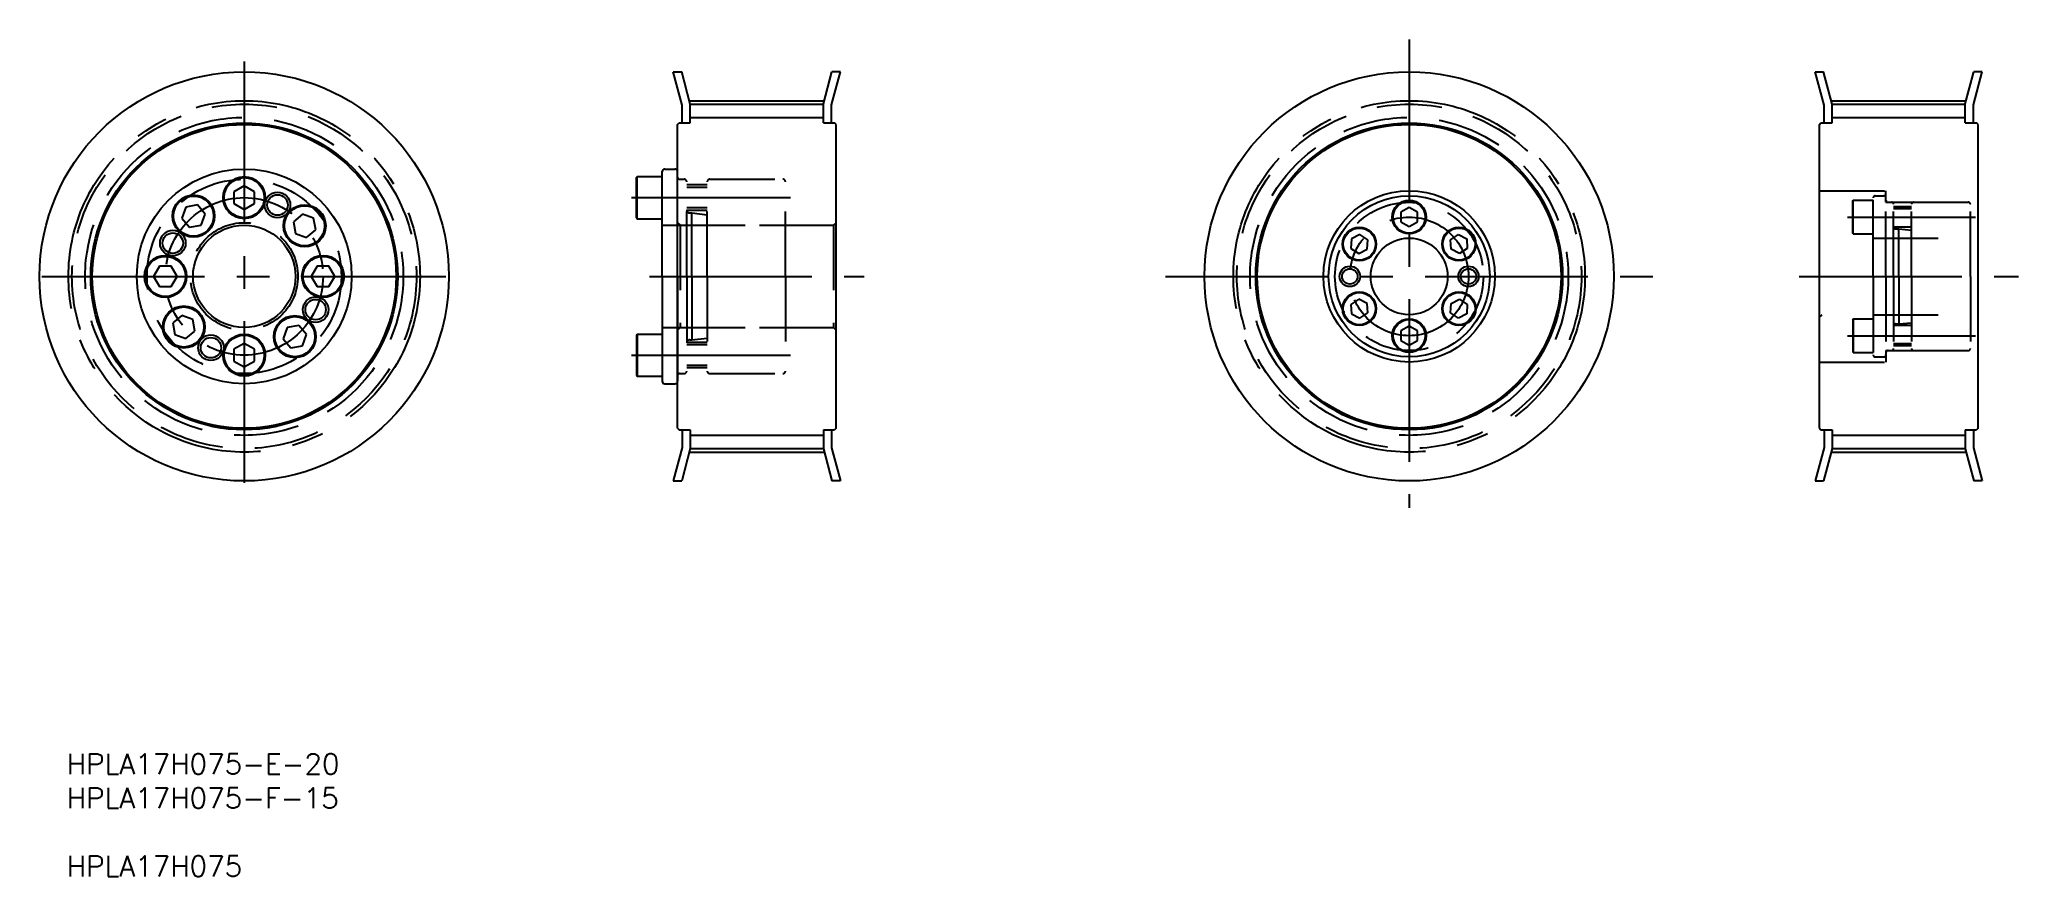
# Model space of a CAD drawing. Extents: x 10 to 397, y -15 to 148.
import ezdxf

# ---------------------------------------------------------------- set-up
doc = ezdxf.new("R2010")
doc.units = 0
doc.linetypes.add('CENTER', pattern=[50.8, 31.75, -6.35, 6.35, -6.35])
doc.linetypes.add('DASHED', pattern=[19.05, 12.7, -6.35])
doc.layers.get('0').update_dxf_attribs({"linetype": 'CONTINUOUS'})
doc.layers.add('CENTER', color=1, linetype='CENTER')
doc.styles.add('MISUMI', font='txt.shx')

# ---------------------------------------------------------------- blocks, each defined once
blk = doc.blocks.new('*U6')
at = {"color": 7, "linetype": 'CONTINUOUS', "style": 'MISUMI'}
for s, p in [('HPLA17H075-E-20', (15.05, 4.8)), ('HPLA17H075-F-15', (15.05, -1.87)), ('HPLA17H075', (15.05, -15.2))]:
    blk.add_text(s, height=4, dxfattribs=at).set_placement(p)

msp = doc.modelspace()

# ---------------------------------------------------------------- linework, layer by layer
at = {"color": 7, "linetype": 'CONTINUOUS'}
for p, q in [((135.33, 135.61), (133.58, 142.14)), ((133.58, 142.14), (135.24, 142.14)), ((136.93, 135.82), (135.24, 142.14)), ((162.93, 135.9), (164.6, 142.14)), ((164.53, 135.69), (166.26, 142.14)), ((166.26, 142.14), (164.6, 142.14)), ((358.54, 135.61), (356.78, 142.14)), ((356.78, 142.14), (358.44, 142.14)), ((360.14, 135.82), (358.44, 142.14)), ((386.14, 135.9), (387.81, 142.14)), ((387.74, 135.69), (389.46, 142.14)), ((389.46, 142.14), (387.81, 142.14)), ((135.33, 132.14), (135.33, 135.61)), ((136.93, 135.82), (162.93, 135.82)), ((136.93, 132.14), (136.93, 135.82)), ((162.93, 132.14), (162.93, 135.9)), ((164.53, 132.14), (164.53, 135.69)), ((358.54, 132.14), (358.54, 135.61)), ((360.14, 135.82), (386.14, 135.82)), ((360.14, 132.14), (360.14, 135.82)), ((386.14, 132.14), (386.14, 135.9)), ((387.74, 132.14), (387.74, 135.69)), ((134.43, 131.84), (134.73, 132.14)), ((134.43, 72.45), (134.43, 131.84)), ((134.73, 132.14), (136.93, 132.14)), ((162.93, 132.14), (165.13, 132.14)), ((165.43, 131.84), (165.13, 132.14)), ((165.43, 72.45), (165.43, 131.84)), ((357.64, 131.84), (357.94, 132.14)), ((357.64, 72.45), (357.64, 131.84)), ((357.94, 132.14), (360.14, 132.14)), ((386.14, 132.14), (388.34, 132.14)), ((388.64, 131.84), (388.34, 132.14)), ((388.64, 72.45), (388.64, 131.84)), ((126.43, 121.47), (126.55, 121.67)), ((126.43, 113.62), (126.43, 121.47)), ((126.55, 121.67), (131.43, 121.67)), ((126.55, 113.42), (126.55, 121.67)), ((131.43, 102.14), (131.43, 122.64)), ((131.43, 113.42), (131.43, 121.67)), ((131.43, 115.04), (131.43, 120.04)), ((131.93, 123.14), (133.93, 123.14)), ((134.43, 102.14), (134.43, 122.64)), ((40.62, 116.11), (38.34, 115.71)), ((42.1, 114.34), (40.62, 116.11)), ((49.73, 119.85), (47.73, 118.7)), ((47.73, 118.7), (47.73, 116.39)), ((47.73, 116.39), (49.73, 115.24)), ((51.73, 118.7), (49.73, 119.85)), ((49.73, 115.24), (51.73, 116.39)), ((50.73, 119.28), (50.73, 119.28)), ((51.23, 118.99), (51.23, 118.99)), ((51.73, 116.39), (51.73, 118.7)), ((38.34, 115.71), (37.55, 113.54)), ((37.55, 113.54), (39.04, 111.77)), ((41.31, 112.17), (42.1, 114.34)), ((61.12, 114.32), (59.36, 112.83)), ((59.36, 112.83), (59.76, 110.56)), ((63.29, 113.53), (61.12, 114.32)), ((63.7, 111.25), (63.29, 113.53)), ((126.43, 113.62), (126.55, 113.42)), ((126.55, 113.42), (131.43, 113.42)), ((277.44, 115.59), (275.84, 114.67)), ((275.84, 114.67), (275.84, 112.82)), ((275.84, 112.82), (277.44, 111.9)), ((279.04, 114.67), (277.44, 115.59)), ((277.44, 111.9), (279.04, 112.82)), ((278.24, 115.13), (278.24, 115.13)), ((278.64, 114.9), (278.64, 114.9)), ((279.04, 112.82), (279.04, 114.67)), ((39.04, 111.77), (41.31, 112.17)), ((59.76, 110.56), (61.93, 109.77)), ((61.93, 109.77), (63.7, 111.25)), ((266.16, 109.47), (266.06, 107.62)), ((267.81, 110.31), (266.16, 109.47)), ((269.36, 109.3), (267.81, 110.31)), ((269.26, 107.46), (269.36, 109.3)), ((285.52, 109.3), (287.07, 110.31)), ((285.62, 107.46), (285.52, 109.3)), ((287.07, 110.31), (288.72, 109.47)), ((288.72, 109.47), (288.81, 107.62)), ((266.06, 107.62), (267.61, 106.62)), ((267.61, 106.62), (269.26, 107.46)), ((287.26, 106.62), (285.62, 107.46)), ((288.81, 107.62), (287.26, 106.62)), ((33.17, 104.14), (32.02, 102.14)), ((32.02, 102.14), (33.17, 100.14)), ((35.48, 104.14), (33.17, 104.14)), ((36.64, 102.14), (35.48, 104.14)), ((35.48, 100.14), (36.64, 102.14)), ((63.97, 104.14), (62.82, 102.14)), ((62.82, 102.14), (63.97, 100.14)), ((66.28, 104.14), (63.97, 104.14)), ((67.44, 102.14), (66.28, 104.14)), ((66.28, 100.14), (67.44, 102.14)), ((131.43, 102.14), (131.43, 81.64)), ((134.43, 102.14), (134.43, 81.64)), ((33.17, 100.14), (35.48, 100.14)), ((63.97, 100.14), (66.28, 100.14)), ((267.61, 97.67), (266.06, 96.67)), ((269.26, 96.83), (267.61, 97.67)), ((269.36, 94.99), (269.26, 96.83)), ((285.52, 94.99), (285.62, 96.83)), ((285.62, 96.83), (287.26, 97.67)), ((287.26, 97.67), (288.81, 96.67)), ((37.53, 94.52), (35.76, 93.04)), ((35.76, 93.04), (36.16, 90.76)), ((39.7, 93.73), (37.53, 94.52)), ((40.1, 91.46), (39.7, 93.73)), ((266.06, 96.67), (266.16, 94.82)), ((266.16, 94.82), (267.81, 93.98)), ((267.81, 93.98), (269.36, 94.99)), ((287.07, 93.98), (285.52, 94.99)), ((288.72, 94.82), (287.07, 93.98)), ((288.81, 96.67), (288.72, 94.82)), ((36.16, 90.76), (38.33, 89.97)), ((38.33, 89.97), (40.1, 91.46)), ((49.73, 89.05), (47.73, 87.9)), ((51.73, 87.9), (49.73, 89.05)), ((58.14, 92.12), (57.35, 89.95)), ((57.35, 89.95), (58.84, 88.18)), ((60.42, 92.52), (58.14, 92.12)), ((61.9, 90.75), (60.42, 92.52)), ((61.11, 88.58), (61.9, 90.75)), ((126.43, 90.67), (126.55, 90.87)), ((126.43, 90.67), (126.43, 82.82)), ((126.55, 90.87), (131.43, 90.87)), ((126.55, 90.87), (126.55, 82.62)), ((131.43, 90.87), (131.43, 82.62)), ((131.43, 89.24), (131.43, 84.24)), ((277.44, 92.39), (275.84, 91.47)), ((275.84, 91.47), (275.84, 89.62)), ((275.84, 89.62), (277.44, 88.7)), ((279.04, 91.47), (277.44, 92.39)), ((277.44, 88.7), (279.04, 89.62)), ((279.04, 89.62), (279.04, 91.47)), ((47.73, 87.9), (47.73, 85.59)), ((47.73, 85.59), (49.73, 84.44)), ((49.73, 84.44), (51.73, 85.59)), ((51.73, 85.59), (51.73, 87.9)), ((58.84, 88.18), (61.11, 88.58)), ((126.43, 82.82), (126.55, 82.62)), ((126.55, 82.62), (131.43, 82.62)), ((131.93, 81.14), (133.93, 81.14)), ((134.43, 72.44), (134.73, 72.14)), ((134.73, 72.14), (136.93, 72.14)), ((135.33, 72.14), (135.33, 68.68)), ((136.93, 72.14), (136.93, 68.47)), ((162.93, 72.14), (165.13, 72.14)), ((162.93, 72.14), (162.93, 68.39)), ((164.53, 72.14), (164.53, 68.6)), ((165.43, 72.44), (165.13, 72.14)), ((357.64, 72.44), (357.94, 72.14)), ((357.94, 72.14), (360.14, 72.14)), ((358.54, 72.14), (358.54, 68.68)), ((360.14, 72.14), (360.14, 68.47)), ((386.14, 72.14), (388.34, 72.14)), ((386.14, 72.14), (386.14, 68.39)), ((387.74, 72.14), (387.74, 68.6)), ((388.64, 72.44), (388.34, 72.14)), ((135.33, 68.68), (133.58, 62.14)), ((136.93, 68.47), (135.24, 62.14)), ((136.93, 68.47), (162.93, 68.47)), ((162.93, 68.39), (164.6, 62.14)), ((164.53, 68.6), (166.26, 62.14)), ((358.54, 68.68), (356.78, 62.14)), ((360.14, 68.47), (358.44, 62.14)), ((360.14, 68.47), (386.14, 68.47)), ((386.14, 68.39), (387.81, 62.14)), ((387.74, 68.6), (389.46, 62.14)), ((133.58, 62.14), (135.24, 62.14)), ((166.26, 62.14), (164.6, 62.14)), ((356.78, 62.14), (358.44, 62.14)), ((389.46, 62.14), (387.81, 62.14))]:
    msp.add_line(p, q, dxfattribs=at)
at = {"color": 3, "linetype": 'CONTINUOUS'}
for p, q in [((136.93, 133.23), (162.93, 133.23)), ((360.14, 133.23), (386.14, 133.23)), ((136.93, 71.06), (162.93, 71.06)), ((360.14, 71.06), (386.14, 71.06))]:
    msp.add_line(p, q, dxfattribs=at)
at = {"color": 3, "linetype": 'DASHED'}
for p, q in [((134.84, 121.14), (135.73, 121.14)), ((136.23, 102.14), (136.23, 120.64)), ((140.23, 120.04), (136.23, 120.04)), ((140.23, 102.14), (140.23, 120.64)), ((140.73, 121.14), (155.03, 121.14)), ((155.53, 102.14), (155.53, 120.64)), ((140.23, 119.54), (136.23, 119.54)), ((357.64, 118.89), (370.64, 118.89)), ((364.14, 116.88), (364.23, 117.04)), ((364.14, 110.61), (364.14, 116.88)), ((364.23, 110.44), (364.23, 117.04)), ((364.23, 117.04), (368.14, 117.04)), ((368.14, 102.14), (368.14, 117.49)), ((368.14, 110.44), (368.14, 117.04)), ((368.54, 117.89), (370.24, 117.89)), ((370.64, 116.64), (370.64, 118.89)), ((370.64, 102.14), (370.64, 117.49)), ((370.64, 116.64), (388.64, 116.64)), ((371.05, 116.64), (371.74, 116.64)), ((372.14, 102.14), (372.14, 116.24)), ((375.64, 102.14), (375.64, 116.24)), ((376.04, 116.64), (386.74, 116.64)), ((387.14, 102.14), (387.14, 116.24)), ((134.43, 112.64), (134.93, 112.14)), ((140.23, 115.54), (136.23, 115.54)), ((140.23, 115.04), (136.23, 115.04)), ((136.83, 114.54), (137.23, 114.54)), ((137.23, 102.14), (137.23, 114.54)), ((137.23, 114.54), (140.23, 114.21)), ((165.43, 112.64), (164.93, 112.14)), ((368.14, 111.74), (368.14, 115.74)), ((375.64, 115.74), (372.14, 115.74)), ((375.64, 115.34), (372.14, 115.34)), ((131.43, 112.14), (155.53, 112.14)), ((134.93, 112.14), (164.93, 112.14)), ((134.93, 112.14), (134.93, 92.14)), ((164.93, 112.14), (164.93, 92.14)), ((364.14, 110.61), (364.23, 110.44)), ((364.23, 110.44), (368.14, 110.44)), ((368.14, 109.64), (387.14, 109.64)), ((375.64, 111.74), (372.15, 111.74)), ((372.55, 111.44), (373.14, 111.44)), ((373.14, 111.44), (375.64, 111.19)), ((373.14, 102.14), (373.14, 111.44)), ((136.23, 102.14), (136.23, 83.64)), ((137.23, 102.14), (137.23, 89.74)), ((140.23, 102.14), (140.23, 83.64)), ((155.53, 102.14), (155.53, 83.64)), ((368.14, 102.14), (368.14, 86.79)), ((370.64, 102.14), (370.64, 86.79)), ((372.14, 102.14), (372.14, 88.04)), ((373.14, 102.14), (373.14, 92.84)), ((375.64, 102.14), (375.64, 88.04)), ((387.14, 102.14), (387.14, 88.04)), ((357.64, 94.14), (358.14, 94.64)), ((364.14, 93.68), (364.23, 93.84)), ((364.14, 93.68), (364.14, 87.41)), ((364.23, 93.84), (368.14, 93.84)), ((364.23, 93.84), (364.23, 87.24)), ((368.14, 94.64), (387.14, 94.64)), ((368.14, 93.84), (368.14, 87.24)), ((372.55, 92.84), (373.14, 92.84)), ((373.14, 92.84), (375.64, 93.09)), ((131.43, 92.14), (155.53, 92.14)), ((134.43, 91.64), (134.93, 92.14)), ((134.93, 92.14), (164.93, 92.14)), ((140.23, 89.24), (136.23, 89.24)), ((136.83, 89.74), (137.23, 89.74)), ((137.23, 89.74), (140.23, 90.08)), ((165.43, 91.64), (164.93, 92.14)), ((368.14, 92.54), (368.14, 88.54)), ((375.64, 92.54), (372.15, 92.54)), ((140.23, 88.74), (136.23, 88.74)), ((357.64, 85.39), (370.64, 85.39)), ((364.14, 87.41), (364.23, 87.24)), ((364.23, 87.24), (368.14, 87.24)), ((368.54, 86.39), (370.24, 86.39)), ((370.64, 87.64), (370.64, 85.39)), ((370.64, 87.64), (388.64, 87.64)), ((371.05, 87.64), (371.74, 87.64)), ((375.64, 88.94), (372.14, 88.94)), ((375.64, 88.54), (372.14, 88.54)), ((376.04, 87.64), (386.74, 87.64)), ((134.84, 83.14), (135.73, 83.14)), ((140.23, 84.74), (136.23, 84.74)), ((140.23, 84.24), (136.23, 84.24)), ((140.73, 83.14), (155.03, 83.14))]:
    msp.add_line(p, q, dxfattribs=at)
at = {"color": 7, "linetype": 'CONTINUOUS'}
for centre, radius in [((49.73, 102.14), 40), ((277.44, 102.14), 40), ((49.73, 102.14), 30), ((49.73, 102.14), 29.7), ((277.44, 102.14), 30), ((277.44, 102.14), 29.7), ((49.73, 102.14), 21), ((49.73, 117.54), 4.12), ((49.73, 117.54), 3.92), ((39.83, 113.94), 4.12), ((39.83, 113.94), 3.92), ((56.24, 116.1), 2), ((61.53, 112.04), 4.12), ((277.44, 102.14), 16.75), ((277.44, 102.14), 15.75), ((277.44, 113.74), 3.3), ((277.44, 113.74), 3.14), ((61.53, 112.04), 3.92), ((35.77, 108.65), 2), ((49.73, 102.14), 10), ((267.71, 108.46), 3.3), ((267.71, 108.46), 3.14), ((277.44, 102.14), 7.5), ((287.17, 108.46), 3.3), ((287.17, 108.46), 3.14), ((34.33, 102.14), 4.12), ((34.33, 102.14), 3.92), ((65.13, 102.14), 4.12), ((65.13, 102.14), 3.92), ((265.84, 102.14), 2), ((265.84, 102.14), 1.5), ((289.04, 102.14), 2), ((289.04, 102.14), 1.5), ((63.69, 95.64), 2), ((267.71, 95.83), 3.3), ((267.71, 95.83), 3.14), ((287.17, 95.83), 3.3), ((287.17, 95.83), 3.14), ((37.93, 92.25), 4.12), ((37.93, 92.25), 3.92), ((59.63, 90.35), 4.12), ((59.63, 90.35), 3.92), ((277.44, 90.54), 3.3), ((277.44, 90.54), 3.14), ((43.22, 88.19), 2), ((49.73, 86.74), 4.12), ((49.73, 86.74), 3.92)]:
    msp.add_circle(centre, radius, dxfattribs=at)
at = {"color": 3, "linetype": 'DASHED'}
for centre, radius in [((49.73, 102.14), 33.67), ((277.44, 102.14), 33.67), ((49.73, 102.14), 31.09), ((277.44, 102.14), 31.09), ((49.73, 102.14), 19), ((277.44, 102.14), 14.5), ((49.73, 102.14), 10.5)]:
    msp.add_circle(centre, radius, dxfattribs=at)
at = {"color": 3}
for centre in [(56.24, 116.1), (35.77, 108.65), (63.69, 95.64), (43.22, 88.19)]:
    msp.add_circle(centre, 2.5, dxfattribs=at)
at = {"color": 7, "linetype": 'CONTINUOUS'}
for centre, start, end in [((131.93, 122.64), 90, 180), ((133.93, 122.64), 0, 90), ((131.93, 81.64), 180, 270), ((133.93, 81.64), 270, 0)]:
    msp.add_arc(centre, 0.5, start, end, dxfattribs=at)
at = {"color": 3, "linetype": 'DASHED'}
for centre, radius, start, end in [((134.84, 121.55), 0.41, 180, 270), ((135.73, 120.64), 0.5, 0, 90), ((140.73, 120.64), 0.5, 90, 180), ((155.03, 120.64), 0.5, 0, 90), ((368.54, 117.49), 0.4, 90, 180), ((370.24, 117.49), 0.4, 0, 90), ((371.05, 117.05), 0.41, 180, 270), ((371.74, 116.24), 0.4, 0, 90), ((376.04, 116.24), 0.4, 90, 180), ((386.74, 116.24), 0.4, 0, 90), ((136.83, 115.14), 0.6, 180.0007, 270), ((372.55, 111.85), 0.41, 180, 270), ((372.55, 92.43), 0.41, 90, 180), ((136.83, 89.14), 0.6, 90, 179.9993), ((368.54, 86.79), 0.4, 180, 270), ((370.24, 86.79), 0.4, 270, 0), ((371.05, 87.23), 0.41, 90, 180), ((371.74, 88.04), 0.4, 270, 0), ((376.04, 88.04), 0.4, 180, 270), ((386.74, 88.04), 0.4, 270, 0), ((134.84, 82.73), 0.41, 90, 180), ((135.73, 83.64), 0.5, 270, 0), ((140.73, 83.64), 0.5, 180, 270), ((155.03, 83.64), 0.5, 270, 0)]:
    msp.add_arc(centre, radius, start, end, dxfattribs=at)
at = {"layer": 'CENTER', "color": 1, "linetype": 'CENTER'}
for p, q in [((277.44, 148.46), (277.44, 56.85)), ((49.73, 144.19), (49.73, 61.79)), ((136.75, 136.5), (163.09, 136.5)), ((359.95, 136.5), (386.3, 136.5)), ((125.43, 117.54), (156.53, 117.54)), ((363.14, 113.74), (388.14, 113.74)), ((10.2, 102.14), (89.16, 102.14)), ((128.93, 102.14), (170.93, 102.14)), ((229.79, 102.14), (325.8, 102.14)), ((353.7, 102.14), (396.53, 102.14)), ((363.14, 90.54), (388.14, 90.54)), ((125.43, 86.74), (156.53, 86.74)), ((136.75, 67.78), (163.09, 67.78)), ((359.95, 67.78), (386.3, 67.78))]:
    msp.add_line(p, q, dxfattribs=at)
for centre, radius in [((49.73, 102.14), 34.36), ((277.44, 102.14), 34.36), ((49.73, 102.14), 15.4), ((277.44, 102.14), 11.6)]:
    msp.add_circle(centre, radius, dxfattribs=at)

# ---------------------------------------------------------------- block references
at = {"color": 7, "linetype": 'CONTINUOUS'}
msp.add_blockref('*U6', (0, 0), dxfattribs=at)

doc.saveas('drawing.dxf')
